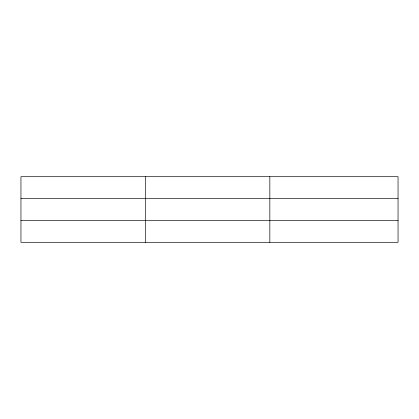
<?xml version="1.0" encoding="UTF-8"?>
<svg xmlns="http://www.w3.org/2000/svg" width="419" height="419" viewBox="0 0 419 419"><rect width="100%" height="100%" fill="white"/><g stroke="black" fill="none" stroke-linecap="round" stroke-linejoin="round"><path stroke-width="0.63" d="M145.393 176.698L145.393 242.302M269.836 176.698L269.836 242.302M398.05 220.651L398.05 242.302L20.95 242.302L20.95 176.698L398.05 176.698L398.05 220.651L20.95 220.651M20.95 198.349L398.05 198.349"/></g></svg>
